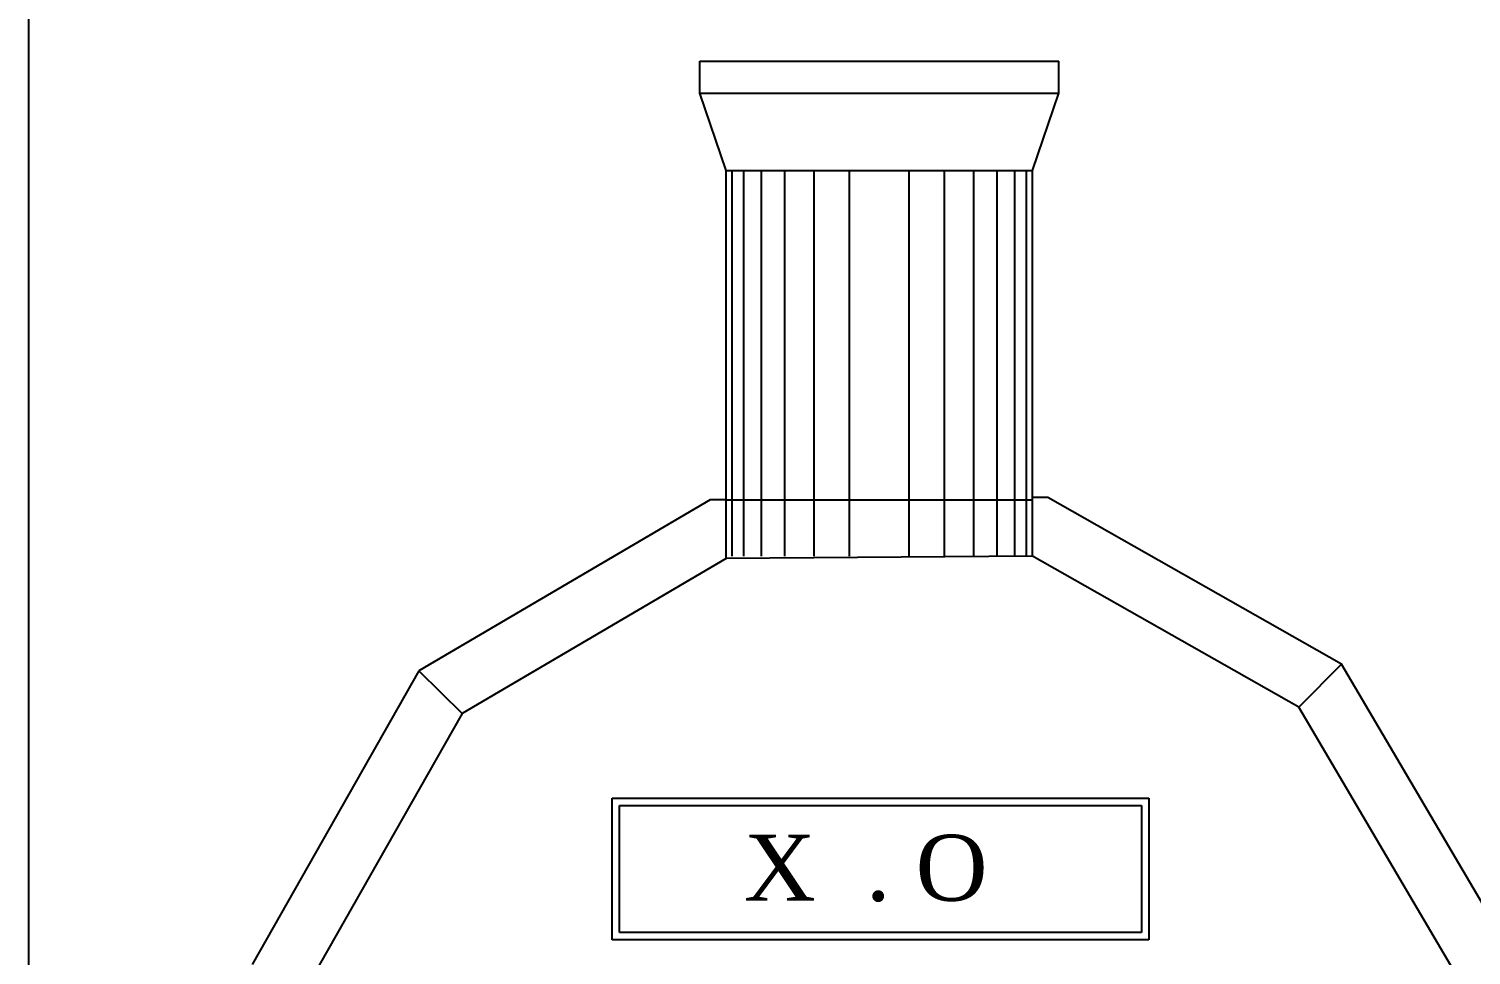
# Model space of a CAD drawing. Header units: millimetres. Extents: x 204800 to 233555, y -2285 to 8522.
# Drawn here: x 222524 to 222712.7, y 5913.3 to 6034.5 of the extents above; entities that cross this region are included whole.
import ezdxf

# ---------------------------------------------------------------- set-up
doc = ezdxf.new("R2010")
doc.units = ezdxf.units.MM
for name, color, linetype in [('DIM【标注】', 66, 'Continuous'), ('中线', 90, 'Continuous'), ('家具内线', 8, 'Continuous'), ('家具外线', 4, 'Continuous')]:
    doc.layers.add(name, color=color, linetype=linetype)
doc.styles.add('STYLE6', font='dutcheb.ttf')

# ---------------------------------------------------------------- blocks, each defined once
blk = doc.blocks.new('MK-ZS-0300')
at = {"layer": '中线', "color": 251}
for p, q in [((68368.5, 5104.77, 1341.12), (68368.5, 5108.97, 1341.12)), ((68368.5, 5108.97, 1341.12), (68415.47, 5108.97, 1341.12)), ((68415.47, 5104.77, 1341.12), (68415.47, 5108.97, 1341.12)), ((68371.95, 5094.68, 1341.12), (68368.5, 5104.77, 1341.12)), ((68412.03, 5094.68, 1341.12), (68415.47, 5104.77, 1341.12)), ((68371.95, 5043.88, 1341.12), (68371.95, 5094.68, 1341.12)), ((68412.03, 5044.18, 1341.12), (68412.03, 5094.68, 1341.12)), ((68369.84, 5051.54, 1341.12), (68331.73, 5029.16, 1341.12)), ((68371.95, 5051.56, 1341.12), (68369.84, 5051.54, 1341.12)), ((68371.95, 5051.56, 1341.12), (68412.03, 5051.56, 1341.12)), ((68414.03, 5051.88, 1341.12), (68412.03, 5051.86, 1341.12)), ((68452.46, 5030.07, 1341.12), (68414.03, 5051.88, 1341.12)), ((68474.84, 4991.96, 1341.12), (68452.46, 5030.07, 1341.12)), ((68331.73, 5029.16, 1341.12), (68309.92, 4990.73, 1341.12)), ((68357.04, 4993.97, 1341.12), (68357.04, 5012.5, 1341.12)), ((68357.04, 5012.5, 1341.12), (68427.23, 5012.5, 1341.12)), ((68427.23, 5012.5, 1341.12), (68427.23, 4993.97, 1341.12)), ((68427.23, 4993.97, 1341.12), (68357.04, 4993.97, 1341.12))]:
    blk.add_line(p, q, dxfattribs=at)
at = {"layer": '家具内线', "color": 251, "ltscale": 500}
for p, q in [((68368.5, 5104.77, 1341.12), (68415.47, 5104.77, 1341.12)), ((68371.95, 5094.68, 1341.12), (68412.03, 5094.68, 1341.12)), ((68372.72, 5044.18, 1341.12), (68372.72, 5094.68, 1341.12)), ((68374.26, 5044.18, 1341.12), (68374.26, 5094.68, 1341.12)), ((68376.56, 5044.18, 1341.12), (68376.56, 5094.68, 1341.12)), ((68379.63, 5044.18, 1341.12), (68379.63, 5094.68, 1341.12)), ((68383.47, 5044.18, 1341.12), (68383.47, 5094.68, 1341.12)), ((68388.08, 5044.18, 1341.12), (68388.08, 5094.68, 1341.12)), ((68395.9, 5044.18, 1341.12), (68395.9, 5094.68, 1341.12)), ((68400.51, 5044.18, 1341.12), (68400.51, 5094.68, 1341.12)), ((68404.35, 5044.18, 1341.12), (68404.35, 5094.68, 1341.12)), ((68407.42, 5044.18, 1341.12), (68407.42, 5094.68, 1341.12)), ((68409.72, 5044.18, 1341.12), (68409.72, 5094.68, 1341.12)), ((68411.26, 5044.18, 1341.12), (68411.26, 5094.68, 1341.12)), ((68371.95, 5043.88, 1341.12), (68337.4, 5023.58, 1341.12)), ((68412.03, 5044.18, 1341.12), (68371.95, 5043.88, 1341.12)), ((68446.88, 5024.4, 1341.12), (68412.03, 5044.18, 1341.12)), ((68452.46, 5030.07, 1341.12), (68446.88, 5024.4, 1341.12)), ((68331.73, 5029.16, 1341.12), (68337.4, 5023.58, 1341.12)), ((68467.18, 4989.85, 1341.12), (68446.88, 5024.4, 1341.12)), ((68337.4, 5023.58, 1341.12), (68317.62, 4988.73, 1341.12)), ((68358, 4994.93, 1341.12), (68358, 5011.54, 1341.12)), ((68358, 5011.54, 1341.12), (68426.27, 5011.54, 1341.12)), ((68426.27, 5011.54, 1341.12), (68426.27, 4994.93, 1341.12)), ((68426.27, 4994.93, 1341.12), (68358, 4994.93, 1341.12))]:
    blk.add_line(p, q, dxfattribs=at)
at = {"layer": '家具内线', "color": 251, "ltscale": 500, "style": 'STYLE6'}
blk.add_text('X  . O', height=8.64, dxfattribs=at).set_placement((68374.26, 4999.09, 1341.12))

msp = doc.modelspace()

# ---------------------------------------------------------------- linework, layer by layer
at = {"layer": 'DIM【标注】', "color": 4, "ltscale": 6}
msp.add_line((222524.02, 5573.86), (222524.02, 6633.86), dxfattribs=at)

# ---------------------------------------------------------------- block references
at = {"layer": '家具外线'}
msp.add_blockref('MK-ZS-0300', (154243.32, 921.31, -1341.12), dxfattribs=at)

doc.saveas('drawing.dxf')
